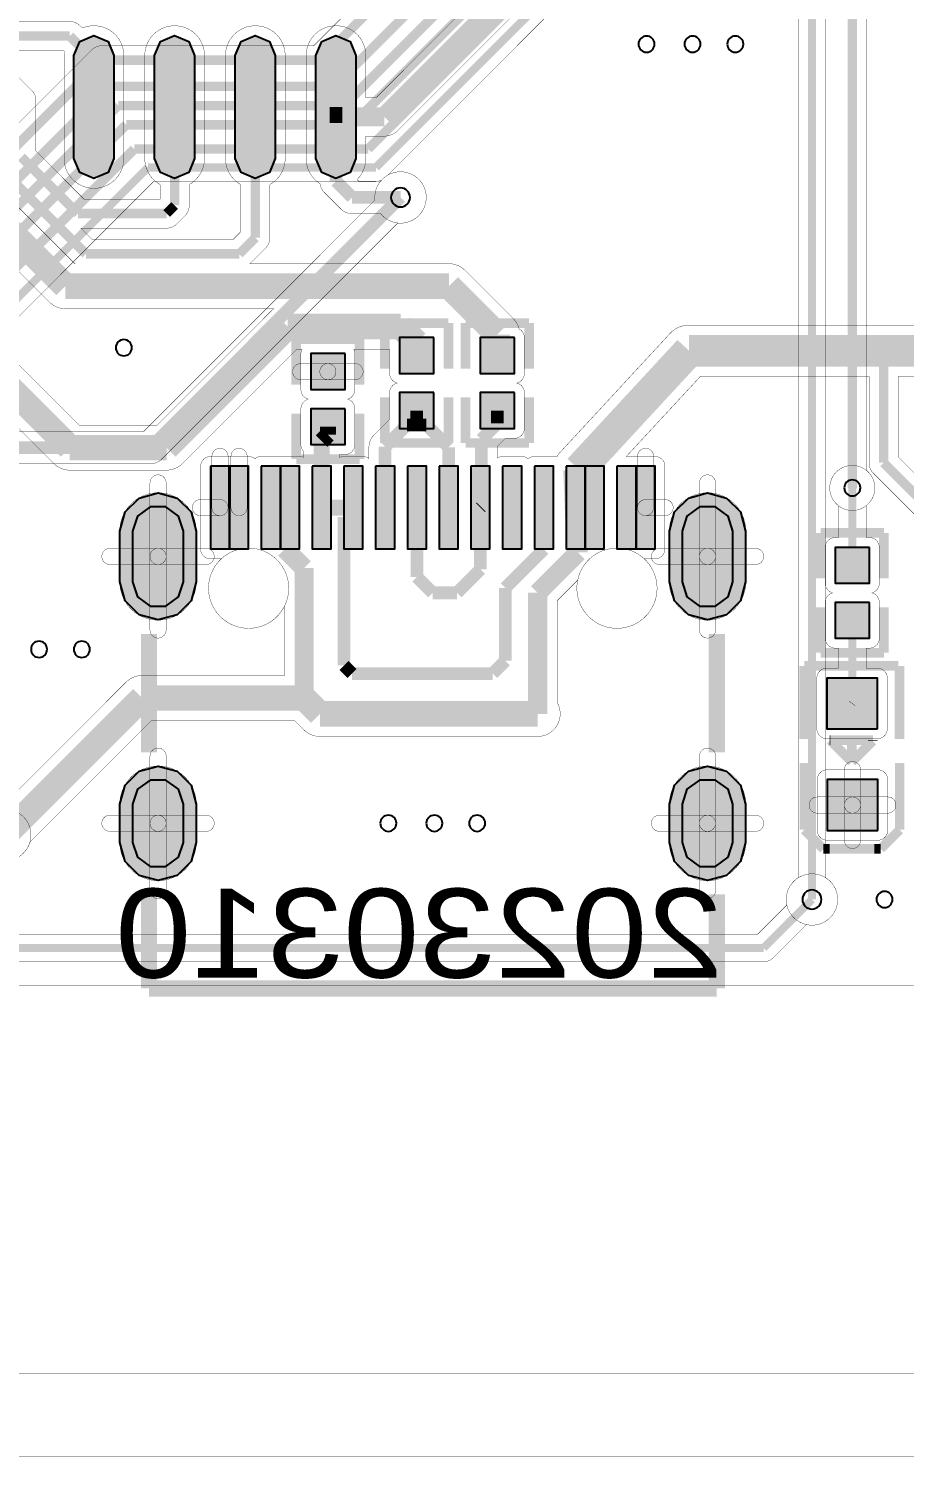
# Model space of a CAD drawing. Header units: millimetres. Extents: x -68.4 to 9.5, y -76.5 to -35.8.
# Drawn here: x -20.33 to -6.54, y -76.46 to -53.98 of the extents above; entities that cross this region are included whole.
import ezdxf
from ezdxf.enums import TextEntityAlignment as Align

# ---------------------------------------------------------------- set-up
doc = ezdxf.new("R2010")
doc.units = ezdxf.units.MM
for name, color, linetype, true_color in [('Bottom Layer', 7, 'Continuous', 0x0000ff), ('Bottom Silkscreen Layer', 7, 'Continuous', 0x66cc33), ('Hole Layer', 7, 'Continuous', 0x222222), ('Top Layer', 7, 'Continuous', 0xff0000), ('Top Silkscreen Layer', 7, 'Continuous', 0xffcc00)]:
    doc.layers.add(name, color=color, linetype=linetype, true_color=true_color)
doc.styles.get("Standard").update_dxf_attribs({"font": 'arial.ttf'})

msp = doc.modelspace()

# ---------------------------------------------------------------- hatches: boundary and pattern name
at = {"layer": 'Bottom Layer'}
for points in [[(-17.695, -62.692), (-17.776, -62.992), (-17.995, -63.212), (-18.295, -63.292), (-18.595, -63.212), (-18.815, -62.992), (-18.895, -62.692), (-18.895, -61.892), (-18.815, -61.592), (-18.595, -61.373), (-18.295, -61.292), (-17.995, -61.373), (-17.776, -61.592), (-17.695, -61.892)], [(-9.045, -62.692), (-9.125, -62.992), (-9.345, -63.212), (-9.645, -63.292), (-9.945, -63.212), (-10.165, -62.992), (-10.245, -62.692), (-10.245, -61.892), (-10.165, -61.592), (-9.945, -61.373), (-9.645, -61.292), (-9.345, -61.373), (-9.125, -61.592), (-9.045, -61.892)], [(-17.695, -66.792), (-17.776, -67.092), (-17.995, -67.312), (-18.295, -67.392), (-18.595, -67.312), (-18.815, -67.092), (-18.895, -66.792), (-18.895, -66.192), (-18.815, -65.892), (-18.595, -65.673), (-18.295, -65.592), (-17.995, -65.673), (-17.776, -65.892), (-17.695, -66.192)], [(-9.045, -66.792), (-9.125, -67.092), (-9.345, -67.312), (-9.645, -67.392), (-9.945, -67.312), (-10.165, -67.092), (-10.245, -66.792), (-10.245, -66.192), (-10.165, -65.892), (-9.945, -65.673), (-9.645, -65.592), (-9.345, -65.673), (-9.125, -65.892), (-9.045, -66.192)]]:
    msp.add_hatch(color=256, dxfattribs=at).paths.add_polyline_path(points)
at = {"layer": 'Hole Layer'}
for points in [[(-18.695, -62.692), (-18.619, -62.927), (-18.419, -63.073), (-18.172, -63.073), (-17.972, -62.927), (-17.895, -62.692), (-17.895, -61.892), (-17.972, -61.657), (-18.172, -61.512), (-18.419, -61.512), (-18.619, -61.657), (-18.695, -61.892)], [(-10.045, -62.692), (-9.969, -62.927), (-9.769, -63.073), (-9.521, -63.073), (-9.321, -62.927), (-9.245, -62.692), (-9.245, -61.892), (-9.321, -61.657), (-9.521, -61.512), (-9.769, -61.512), (-9.969, -61.657), (-10.045, -61.892)], [(-18.695, -66.792), (-18.619, -67.027), (-18.419, -67.173), (-18.172, -67.173), (-17.972, -67.027), (-17.895, -66.792), (-17.895, -66.192), (-17.972, -65.957), (-18.172, -65.812), (-18.419, -65.812), (-18.619, -65.957), (-18.695, -66.192)], [(-10.045, -66.792), (-9.969, -67.027), (-9.769, -67.173), (-9.521, -67.173), (-9.321, -67.027), (-9.245, -66.792), (-9.245, -66.192), (-9.321, -65.957), (-9.521, -65.812), (-9.769, -65.812), (-9.969, -65.957), (-10.045, -66.192)]]:
    msp.add_hatch(color=256, dxfattribs=at).paths.add_polyline_path(points)
at = {"layer": 'Top Layer'}
for points in [[(-19.619, -54.409), (-19.527, -54.186), (-19.304, -54.094), (-19.081, -54.186), (-18.989, -54.409), (-18.989, -56.029), (-19.081, -56.252), (-19.304, -56.344), (-19.527, -56.252), (-19.619, -56.029)], [(-18.349, -54.409), (-18.257, -54.186), (-18.034, -54.094), (-17.811, -54.186), (-17.719, -54.409), (-17.719, -56.029), (-17.811, -56.252), (-18.034, -56.344), (-18.257, -56.252), (-18.349, -56.029)], [(-17.079, -54.409), (-16.987, -54.186), (-16.764, -54.094), (-16.541, -54.186), (-16.449, -54.409), (-16.449, -56.029), (-16.541, -56.252), (-16.764, -56.344), (-16.987, -56.252), (-17.079, -56.029)], [(-15.809, -54.409), (-15.717, -54.186), (-15.494, -54.094), (-15.271, -54.186), (-15.179, -54.409), (-15.179, -56.029), (-15.271, -56.252), (-15.494, -56.344), (-15.717, -56.252), (-15.809, -56.029)], [(-13.954, -58.847), (-14.494, -58.847), (-14.494, -59.413), (-13.954, -59.413)], [(-12.684, -58.847), (-13.224, -58.847), (-13.224, -59.413), (-12.684, -59.413)], [(-15.351, -59.101), (-15.891, -59.101), (-15.891, -59.667), (-15.351, -59.667)], [(-13.954, -59.713), (-14.494, -59.713), (-14.494, -60.279), (-13.954, -60.279)], [(-12.684, -59.713), (-13.224, -59.713), (-13.224, -60.279), (-12.684, -60.279)], [(-15.351, -59.967), (-15.891, -59.967), (-15.891, -60.533), (-15.351, -60.533)], [(-17.47, -60.874), (-17.47, -62.174), (-17.17, -62.174), (-17.17, -60.874)], [(-17.17, -60.874), (-17.17, -62.174), (-16.87, -62.174), (-16.87, -60.874)], [(-16.67, -60.874), (-16.67, -62.174), (-16.37, -62.174), (-16.37, -60.874)], [(-16.37, -60.874), (-16.37, -62.174), (-16.07, -62.174), (-16.07, -60.874)], [(-15.87, -60.874), (-15.87, -62.174), (-15.57, -62.174), (-15.57, -60.874)], [(-15.37, -60.874), (-15.37, -62.174), (-15.07, -62.174), (-15.07, -60.874)], [(-14.87, -60.874), (-14.87, -62.174), (-14.57, -62.174), (-14.57, -60.874)], [(-14.37, -60.874), (-14.37, -62.174), (-14.07, -62.174), (-14.07, -60.874)], [(-13.87, -60.874), (-13.87, -62.174), (-13.57, -62.174), (-13.57, -60.874)], [(-13.37, -60.874), (-13.37, -62.174), (-13.07, -62.174), (-13.07, -60.874)], [(-12.87, -60.874), (-12.87, -62.174), (-12.57, -62.174), (-12.57, -60.874)], [(-12.37, -60.874), (-12.37, -62.174), (-12.07, -62.174), (-12.07, -60.874)], [(-11.87, -60.874), (-11.87, -62.174), (-11.57, -62.174), (-11.57, -60.874)], [(-11.57, -60.874), (-11.57, -62.174), (-11.27, -62.174), (-11.27, -60.874)], [(-11.07, -60.874), (-11.07, -62.174), (-10.77, -62.174), (-10.77, -60.874)], [(-10.77, -60.874), (-10.77, -62.174), (-10.47, -62.174), (-10.47, -60.874)], [(-17.695, -62.692), (-17.776, -62.992), (-17.995, -63.212), (-18.295, -63.292), (-18.595, -63.212), (-18.815, -62.992), (-18.895, -62.692), (-18.895, -61.892), (-18.815, -61.592), (-18.595, -61.373), (-18.295, -61.292), (-17.995, -61.373), (-17.776, -61.592), (-17.695, -61.892)], [(-9.045, -62.692), (-9.125, -62.992), (-9.345, -63.212), (-9.645, -63.292), (-9.945, -63.212), (-10.165, -62.992), (-10.245, -62.692), (-10.245, -61.892), (-10.165, -61.592), (-9.945, -61.373), (-9.645, -61.292), (-9.345, -61.373), (-9.125, -61.592), (-9.045, -61.892)], [(-7.096, -62.149), (-7.636, -62.149), (-7.636, -62.715), (-7.096, -62.715)], [(-7.096, -63.015), (-7.636, -63.015), (-7.636, -63.581), (-7.096, -63.581)], [(-6.969, -65.006), (-6.969, -64.206), (-7.769, -64.206), (-7.769, -65.006)], [(-17.695, -66.792), (-17.776, -67.092), (-17.995, -67.312), (-18.295, -67.392), (-18.595, -67.312), (-18.815, -67.092), (-18.895, -66.792), (-18.895, -66.192), (-18.815, -65.892), (-18.595, -65.673), (-18.295, -65.592), (-17.995, -65.673), (-17.776, -65.892), (-17.695, -66.192)], [(-9.045, -66.792), (-9.125, -67.092), (-9.345, -67.312), (-9.645, -67.392), (-9.945, -67.312), (-10.165, -67.092), (-10.245, -66.792), (-10.245, -66.192), (-10.165, -65.892), (-9.945, -65.673), (-9.645, -65.592), (-9.345, -65.673), (-9.125, -65.892), (-9.045, -66.192)], [(-6.963, -66.605), (-6.963, -65.805), (-7.763, -65.805), (-7.763, -66.605)]]:
    msp.add_hatch(color=256, dxfattribs=at).paths.add_polyline_path(points)

# ---------------------------------------------------------------- linework, layer by layer
at = {"layer": 'Bottom Layer', "const_width": 0.00508}
msp.add_lwpolyline([(-68.388, -35.851), (-68.388, -76.454), (7.62, -76.454), (7.62, -35.851)], close=True, dxfattribs=at)
for points in [[(1.509, -42.799), (1.509, -65.799), (1.509, -65.799, -0.414214), (-1.734, -69.042), (-1.734, -69.042), (-59.734, -69.042)], [(-21.149, -60.834), (-18.415, -60.834), (-18.415, -60.834, 0.198912), (-18.235, -60.759), (-18.235, -60.759), (-14.52, -57.044, 0.026221), (-14.478, -57.047, 0.414214), (-14.073, -56.642, 0.414214), (-14.478, -56.238, 0.128626), (-14.676, -56.289), (-5.18, -46.793)], [(-12.295, -50.705), (-15.843, -54.254), (-19.177, -54.254), (-19.177, -54.254, 0.198912), (-19.339, -54.321), (-19.339, -54.321), (-25.749, -60.731)], [(-25.246, -63.273), (-18.361, -56.389), (-14.866, -56.389), (-14.866, -56.389, 0.104712), (-14.777, -56.37, 0.186617), (-14.883, -56.642, 0.026221), (-14.88, -56.684), (-18.52, -60.325), (-21.149, -60.325, 0.226314)], [(-20.346, -66.87, 0.126281), (-20.296, -66.675, 0.414214), (-20.701, -66.271, 0.414214)]]:
    msp.add_lwpolyline(points, format="xyb", dxfattribs=at)
for points in [[(-7.366, -61.569, 0.414214), (-7.011, -61.214, 0.220102), (-7.136, -60.944), (-7.136, -51.53), (-3.013, -47.406), (-3.013, -47.406, 0.198912), (-2.945, -47.244), (-2.945, -47.006, 0.220102), (-2.82, -46.736, 0.414214), (-3.175, -46.382, 0.414214), (-3.53, -46.736, 0.220102), (-3.405, -47.006), (-3.405, -47.149), (-7.528, -51.273), (-7.528, -51.273, 0.198912), (-7.596, -51.435), (-7.596, -51.435), (-7.596, -60.944, 0.220102), (-7.721, -61.214, 0.414214)], [(-8.001, -68.096, 0.414214), (-7.596, -67.691, 0.255757), (-7.783, -67.35), (-7.783, -50.89), (-4.235, -47.342, 0.030762), (-4.191, -47.345, 0.414214), (-3.836, -46.99, 0.414214), (-4.191, -46.636, 0.414214), (-4.546, -46.99, 0.030762), (-4.543, -47.034), (-8.155, -50.646), (-8.155, -50.646, 0.198912), (-8.219, -50.8), (-8.219, -50.8), (-8.219, -67.35, 0.255757), (-8.406, -67.691, 0.414214)], [(-18.168, -62.292, -1), (-18.422, -62.292), (-18.422, -61.135, -1), (-18.168, -61.135)], [(-9.518, -62.292, -1), (-9.772, -62.292), (-9.772, -61.135, -1), (-9.518, -61.135)], [(-18.898, -62.692, 0.414214), (-18.295, -63.295, 0.414214), (-17.693, -62.692), (-17.693, -61.892, 0.414214), (-18.295, -61.29, 0.414214), (-18.898, -61.892)], [(-10.247, -62.692, 0.414214), (-9.645, -63.295, 0.414214), (-9.042, -62.692), (-9.042, -61.892, 0.414214), (-9.645, -61.29, 0.414214), (-10.247, -61.892)], [(-19.053, -62.419, -1), (-19.053, -62.165), (-18.295, -62.165, -1), (-18.295, -62.419)], [(-18.295, -62.419, -1), (-18.295, -62.165), (-17.538, -62.165, -1), (-17.538, -62.419)], [(-18.422, -62.292, -1), (-18.168, -62.292), (-18.168, -63.45, -1), (-18.422, -63.45)], [(-16.87, -63.424, 0.414214), (-16.238, -62.792, 0.414214), (-16.87, -62.161, 0.414214), (-17.501, -62.792, 0.414214)], [(-11.07, -63.424, 0.414214), (-10.439, -62.792, 0.414214), (-11.07, -62.161, 0.414214), (-11.702, -62.792, 0.414214)], [(-10.402, -62.419, -1), (-10.402, -62.165), (-9.645, -62.165, -1), (-9.645, -62.419)], [(-9.645, -62.419, -1), (-9.645, -62.165), (-8.887, -62.165, -1), (-8.887, -62.419)], [(-9.772, -62.292, -1), (-9.518, -62.292), (-9.518, -63.45, -1), (-9.772, -63.45)], [(-18.168, -66.492, -1), (-18.422, -66.492), (-18.422, -65.435, -1), (-18.168, -65.435)], [(-9.518, -66.492, -1), (-9.772, -66.492), (-9.772, -65.435, -1), (-9.518, -65.435)], [(-18.295, -67.395, 0.414214), (-17.693, -66.792), (-17.693, -66.792), (-17.693, -66.192, 0.414214), (-18.295, -65.59, 0.414214), (-18.898, -66.192), (-18.898, -66.192), (-18.898, -66.792, 0.414214)], [(-10.247, -66.792, 0.414214), (-9.645, -67.395, 0.414214), (-9.042, -66.792), (-9.042, -66.192, 0.414214), (-9.645, -65.59, 0.414214), (-10.247, -66.192)], [(-19.053, -66.619, -1), (-19.053, -66.365), (-18.295, -66.365, -1), (-18.295, -66.619)], [(-18.295, -66.619, -1), (-18.295, -66.365), (-17.538, -66.365, -1), (-17.538, -66.619)], [(-18.422, -66.492, -1), (-18.168, -66.492), (-18.168, -67.55, -1), (-18.422, -67.55)], [(-10.402, -66.619, -1), (-10.402, -66.365), (-9.645, -66.365, -1), (-9.645, -66.619)], [(-9.645, -66.619, -1), (-9.645, -66.365), (-8.887, -66.365, -1), (-8.887, -66.619)], [(-9.772, -66.492, -1), (-9.518, -66.492), (-9.518, -67.55, -1), (-9.772, -67.55)]]:
    msp.add_lwpolyline(points, format="xyb", close=True, dxfattribs=at)
at = {"layer": 'Bottom Layer'}
for points, const_width in [([(-14.866, -56.171), (-5.334, -46.639)], 0.127), ([(-15.24, -55.499), (-8.128, -48.387)], 0.15), ([(-14.986, -55.88), (-7.747, -48.641)], 0.15), ([(-15.367, -55.197), (-9.271, -49.101)], 0.15), ([(-12.065, -50.8), (-15.748, -54.483)], 0.15), ([(-15.524, -54.894), (-11.303, -50.673)], 0.15), ([(-8.001, -67.691), (-8.001, -50.8)], 0.127), ([(-7.366, -51.435), (-7.366, -61.214)], 0.15), ([(-25.654, -60.96), (-19.177, -54.483)], 0.15), ([(-19.177, -54.483), (-15.748, -54.483)], 0.15), ([(-25.62, -61.468), (-19.047, -54.894)], 0.15), ([(-19.047, -54.894), (-15.524, -54.894)], 0.15), ([(-25.574, -61.849), (-18.921, -55.197)], 0.15), ([(-18.921, -55.197), (-15.367, -55.197)], 0.15), ([(-25.654, -62.357), (-18.796, -55.499)], 0.15), ([(-18.796, -55.499), (-15.24, -55.499)], 0.15), ([(-25.527, -62.738), (-18.669, -55.88)], 0.15), ([(-18.669, -55.88), (-14.986, -55.88)], 0.15), ([(-25.4, -63.119), (-18.452, -56.171)], 0.127), ([(-18.452, -56.171), (-14.866, -56.171)], 0.127), ([(-14.478, -56.642), (-18.415, -60.579)], 0.2), ([(-18.415, -60.579), (-21.463, -60.579)], 0.2)]:
    msp.add_lwpolyline(points, dxfattribs=dict(at, const_width=const_width))
for points in [[(-17.695, -62.692), (-17.776, -62.992), (-17.995, -63.212), (-18.295, -63.292), (-18.595, -63.212), (-18.815, -62.992), (-18.895, -62.692), (-18.895, -61.892), (-18.815, -61.592), (-18.595, -61.373), (-18.295, -61.292), (-17.995, -61.373), (-17.776, -61.592), (-17.695, -61.892)], [(-9.045, -62.692), (-9.125, -62.992), (-9.345, -63.212), (-9.645, -63.292), (-9.945, -63.212), (-10.165, -62.992), (-10.245, -62.692), (-10.245, -61.892), (-10.165, -61.592), (-9.945, -61.373), (-9.645, -61.292), (-9.345, -61.373), (-9.125, -61.592), (-9.045, -61.892)], [(-17.695, -66.792), (-17.776, -67.092), (-17.995, -67.312), (-18.295, -67.392), (-18.595, -67.312), (-18.815, -67.092), (-18.895, -66.792), (-18.895, -66.192), (-18.815, -65.892), (-18.595, -65.673), (-18.295, -65.592), (-17.995, -65.673), (-17.776, -65.892), (-17.695, -66.192)], [(-9.045, -66.792), (-9.125, -67.092), (-9.345, -67.312), (-9.645, -67.392), (-9.945, -67.312), (-10.165, -67.092), (-10.245, -66.792), (-10.245, -66.192), (-10.165, -65.892), (-9.945, -65.673), (-9.645, -65.592), (-9.345, -65.673), (-9.125, -65.892), (-9.045, -66.192)]]:
    msp.add_lwpolyline(points, close=True, dxfattribs=at)
at = {"layer": 'Hole Layer'}
for points in [[(-10.732, -54.229, 1), (-10.478, -54.229, 1)], [(-10.008, -54.229, 1), (-9.754, -54.229, 1)], [(-9.335, -54.229, 1), (-9.081, -54.229, 1)], [(-14.628, -56.642, 1), (-14.328, -56.642, 1)], [(-18.961, -59.007, 1), (-18.707, -59.007, 1)], [(-7.493, -61.214, 1), (-7.239, -61.214, 1)], [(-20.295, -63.754, 1), (-20.041, -63.754, 1)], [(-19.622, -63.754, 1), (-19.368, -63.754, 1)], [(-14.796, -66.492, 1), (-14.542, -66.492, 1)], [(-14.072, -66.492, 1), (-13.818, -66.492, 1)], [(-13.399, -66.492, 1), (-13.145, -66.492, 1)], [(-8.151, -67.691, 1), (-7.851, -67.691, 1)], [(-6.985, -67.691, 1), (-6.731, -67.691, 1)]]:
    msp.add_lwpolyline(points, format="xyb", close=True, dxfattribs=at)
for points in [[(-18.695, -62.692), (-18.619, -62.927), (-18.419, -63.073), (-18.172, -63.073), (-17.972, -62.927), (-17.895, -62.692), (-17.895, -61.892), (-17.972, -61.657), (-18.172, -61.512), (-18.419, -61.512), (-18.619, -61.657), (-18.695, -61.892)], [(-10.045, -62.692), (-9.969, -62.927), (-9.769, -63.073), (-9.521, -63.073), (-9.321, -62.927), (-9.245, -62.692), (-9.245, -61.892), (-9.321, -61.657), (-9.521, -61.512), (-9.769, -61.512), (-9.969, -61.657), (-10.045, -61.892)], [(-18.695, -66.792), (-18.619, -67.027), (-18.419, -67.173), (-18.172, -67.173), (-17.972, -67.027), (-17.895, -66.792), (-17.895, -66.192), (-17.972, -65.957), (-18.172, -65.812), (-18.419, -65.812), (-18.619, -65.957), (-18.695, -66.192)], [(-10.045, -66.792), (-9.969, -67.027), (-9.769, -67.173), (-9.521, -67.173), (-9.321, -67.027), (-9.245, -66.792), (-9.245, -66.192), (-9.321, -65.957), (-9.521, -65.812), (-9.769, -65.812), (-9.969, -65.957), (-10.045, -66.192)]]:
    msp.add_lwpolyline(points, close=True, dxfattribs=at)
at = {"layer": 'Top Layer', "const_width": 0.00508}
msp.add_lwpolyline([(-67.691, -36.449), (-67.691, -75.156), (9.479, -75.156), (9.479, -36.449)], close=True, dxfattribs=at)
for points in [[(1.509, -42.799), (1.509, -65.799), (1.509, -65.799, -0.414214), (-1.734, -69.042), (-1.734, -69.042), (-59.734, -69.042)], [(-12.318, -52.527), (-14.858, -55.068), (-15.024, -55.068), (-15.024, -54.409, 0.414214), (-15.494, -53.94, 0.414214), (-15.964, -54.409), (-15.964, -56.029, 0.256635), (-15.746, -56.426, 0.160823), (-15.674, -56.568), (-15.674, -56.568), (-15.42, -56.822, 0.198912), (-15.24, -56.897), (-15.24, -56.897), (-14.792, -56.897, 0.226314), (-14.478, -57.047, 0.414214), (-14.073, -56.642, 0.414214), (-14.478, -56.238, 0.226314), (-14.792, -56.388), (-15.135, -56.388), (-15.161, -56.361, 0.198491), (-15.024, -56.029), (-15.024, -55.677), (-14.732, -55.677), (-14.732, -55.677, 0.198912), (-14.517, -55.587), (-14.517, -55.587), (-11.798, -52.869)], [(-20.678, -54.332), (-19.78, -54.332), (-19.769, -54.343, 0.035436), (-19.774, -54.409), (-19.774, -56.029, 0.414214), (-19.304, -56.499, 0.414214), (-18.834, -56.029), (-18.834, -54.409, 0.414214), (-19.304, -53.94, 0.099893), (-19.486, -53.976), (-19.523, -53.94), (-19.523, -53.94, 0.198912), (-19.685, -53.873), (-20.773, -53.873)], [(-5.543, -58.651), (-6.872, -58.651), (-6.872, -58.651), (-9.935, -58.651), (-9.935, -58.651, 0.209061), (-10.232, -58.78), (-10.232, -58.78), (-11.963, -60.651), (-11.963, -60.651, 0.059026), (-12.019, -60.728, 0.084948), (-12.07, -60.719), (-12.37, -60.719, 0.17819), (-12.47, -60.756, 0.17819), (-12.57, -60.719), (-12.87, -60.719, 0.142971), (-12.953, -60.744), (-12.953, -60.558), (-12.829, -60.433), (-12.684, -60.433, 0.414214), (-12.529, -60.279), (-12.529, -59.713, 0.344601), (-12.647, -59.563, 0.344601), (-12.529, -59.413), (-12.529, -58.847, 0.276526), (-12.611, -58.711, 0.133047), (-12.703, -58.55), (-12.703, -58.55), (-13.465, -57.788), (-13.465, -57.788, 0.198912), (-13.716, -57.685), (-13.716, -57.685), (-16.847, -57.685), (-16.602, -57.439), (-16.602, -57.439, 0.198912), (-16.534, -57.277), (-16.534, -56.439, 0.271385), (-16.294, -56.029), (-16.294, -54.409, 0.414214), (-16.764, -53.94, 0.414214), (-17.234, -54.409), (-17.234, -56.029, 0.271385), (-16.994, -56.439), (-16.994, -57.182), (-17.113, -57.302), (-19.336, -57.302), (-19.512, -57.126), (-18.161, -57.126), (-18.161, -57.126, 0.198912), (-17.999, -57.058), (-17.999, -57.058), (-17.872, -56.931), (-17.872, -56.931, 0.198912), (-17.804, -56.769), (-17.804, -56.439, 0.271385), (-17.564, -56.029), (-17.564, -54.409, 0.414214), (-18.034, -53.94, 0.414214), (-18.504, -54.409), (-18.504, -56.029, 0.271385), (-18.264, -56.439), (-18.264, -56.667), (-19.463, -56.667), (-20.217, -55.912), (-20.217, -55.118), (-20.217, -55.118, 0.198912), (-20.285, -54.956), (-20.285, -54.956), (-20.562, -54.678)], [(-23.106, -57.66), (-19.936, -60.83), (-19.936, -60.83, 0.198912), (-19.685, -60.934), (-19.685, -60.934), (-18.161, -60.934), (-18.161, -60.934, 0.198912), (-17.91, -60.83), (-17.91, -60.83), (-16.109, -59.029), (-16.027, -59.029, 0.123272), (-16.046, -59.101), (-16.046, -59.667, 0.344601), (-15.928, -59.817, 0.344601), (-16.046, -59.967), (-16.046, -60.533, 0.195753), (-16.002, -60.641), (-16.002, -60.735, 0.115001), (-16.07, -60.719), (-16.37, -60.719), (-16.37, -60.719), (-16.67, -60.719, 0.177911), (-16.77, -60.756, 0.177911), (-16.87, -60.719), (-17.17, -60.719), (-17.17, -60.719), (-17.47, -60.719, 0.414214), (-17.625, -60.874), (-17.625, -62.174), (-17.625, -62.174, 0.414214), (-17.47, -62.329), (-17.298, -62.329, 0.209248), (-17.501, -62.792, 0.414214), (-16.87, -63.424, 0.287364), (-16.302, -63.068), (-16.302, -64.166), (-18.547, -64.166), (-18.547, -64.166, 0.198912), (-18.798, -64.27), (-18.798, -64.27), (-20.814, -66.287, 0.333572)], [(-20.701, -67.08, 0.333572), (-20.313, -66.788), (-18.4, -64.876), (-16.144, -64.876), (-15.999, -65.021), (-15.999, -65.021, 0.198912), (-15.748, -65.125), (-15.748, -65.125), (-12.319, -65.125, 0.414214), (-11.964, -64.77, 0.135201), (-12.014, -64.589), (-12.014, -62.991), (-11.689, -62.666, 0.050632), (-11.702, -62.792, 0.414214), (-11.07, -63.424, 0.414214), (-10.439, -62.792, 0.209248), (-10.642, -62.329), (-10.47, -62.329, 0.414214), (-10.315, -62.174), (-10.315, -60.874, 0.414214), (-10.47, -60.719), (-10.77, -60.719), (-10.77, -60.719), (-10.924, -60.719), (-9.758, -59.46), (-7.102, -59.46), (-7.102, -60.819), (-7.102, -60.819, 0.198912), (-7.035, -60.981), (-7.035, -60.981), (-5.75, -62.265)], [(-39.878, -68.671), (-8.763, -68.671), (-8.763, -68.671, 0.198912), (-8.609, -68.607), (-8.609, -68.607), (-8.088, -68.086, 0.054092), (-8.001, -68.096, 0.414214), (-7.596, -67.691, 0.414214), (-8.001, -67.287, 0.414214), (-8.406, -67.691, 0.054092), (-8.396, -67.778), (-8.853, -68.235), (-39.788, -68.235)]]:
    msp.add_lwpolyline(points, format="xyb", dxfattribs=at)
at = {"layer": 'Top Layer'}
for points, const_width in [([(-12.013, -52.653), (-14.732, -55.372)], 0.3), ([(-20.773, -54.102), (-19.685, -54.102)], 0.15), ([(-19.685, -54.102), (-19.304, -54.483)], 0.15), ([(-19.304, -54.483), (-19.304, -55.473)], 0.15), ([(-21.717, -55.245), (-19.431, -57.531)], 0.15), ([(-15.393, -55.372), (-15.494, -55.473)], 0.3), ([(-15.494, -55.219), (-15.494, -55.473)], 0.2), ([(-14.732, -55.372), (-15.393, -55.372)], 0.3), ([(-21.812, -55.475), (-19.602, -57.685), (-19.608, -57.685), (-20.79, -56.502)], 0.00508), ([(-18.034, -56.769), (-18.034, -55.473)], 0.15), ([(-16.764, -57.277), (-16.764, -55.473)], 0.15), ([(-15.494, -55.473), (-15.494, -56.388)], 0.2), ([(-20.447, -56.007), (-19.558, -56.896)], 0.15), ([(-15.494, -56.388), (-15.24, -56.642)], 0.2), ([(-21.041, -56.753), (-19.755, -58.039)], 0.4), ([(-15.24, -56.642), (-14.478, -56.642)], 0.2), ([(-19.558, -56.896), (-18.161, -56.896)], 0.15), ([(-18.161, -56.896), (-18.034, -56.769)], 0.15), ([(-22.959, -57.306), (-19.685, -60.579)], 0.4), ([(-17.018, -57.531), (-16.764, -57.277)], 0.15), ([(-19.431, -57.531), (-17.018, -57.531)], 0.15), ([(-19.755, -58.039), (-13.716, -58.039)], 0.4), ([(-13.716, -58.039), (-12.954, -58.801)], 0.4), ([(-18.161, -60.579), (-16.256, -58.674)], 0.4), ([(-16.256, -58.674), (-14.478, -58.674)], 0.4), ([(-14.478, -58.674), (-14.224, -58.928)], 0.4), ([(-12.954, -58.801), (-12.954, -59.13)], 0.4), ([(-14.224, -58.928), (-14.224, -59.13)], 0.4), ([(-11.666, -60.926), (-9.935, -59.055)], 0.5), ([(-9.935, -59.055), (-6.872, -59.055)], 0.5), ([(-6.872, -59.055), (-4.898, -59.055)], 0.5), ([(-6.872, -60.819), (-6.872, -59.055)], 0.15), ([(-5.493, -61.874), (-6.643, -60.724), (-6.643, -59.46), (-4.898, -59.46)], 0.00508), ([(-14.224, -60.222), (-14.224, -59.996)], 0.2), ([(-12.954, -60.198), (-12.954, -59.996)], 0.2), ([(-15.621, -60.377), (-15.621, -60.25)], 0.254), ([(-14.72, -60.567), (-14.375, -60.222)], 0.2), ([(-14.375, -60.222), (-14.224, -60.222)], 0.2), ([(-14.224, -60.222), (-14.073, -60.222)], 0.2), ([(-14.073, -60.222), (-13.72, -60.575)], 0.2), ([(-13.208, -60.452), (-12.954, -60.198)], 0.2), ([(-19.685, -60.579), (-18.161, -60.579)], 0.4), ([(-15.72, -60.476), (-15.621, -60.377)], 0.254), ([(-15.72, -61.524), (-15.72, -60.476)], 0.254), ([(-13.208, -61.512), (-13.208, -60.452)], 0.2), ([(-14.72, -61.524), (-14.72, -60.567)], 0.2), ([(-13.72, -60.575), (-13.72, -61.524)], 0.2), ([(-11.636, -61.685), (-11.666, -60.926)], 0.5), ([(-5.588, -62.103), (-6.872, -60.819)], 0.15), ([(-7.366, -62.432), (-7.366, -61.214)], 0.127), ([(-16.22, -61.524), (-16.297, -61.601)], 0.3), ([(-16.297, -62.174), (-16.297, -61.601)], 0.3), ([(-15.72, -61.524), (-15.22, -61.524)], 0.254), ([(-15.22, -61.524), (-15.367, -61.671)], 0.2), ([(-15.367, -61.671), (-15.367, -64.008)], 0.2), ([(-14.22, -61.524), (-14.22, -62.615)], 0.2), ([(-13.22, -61.524), (-13.208, -61.512)], 0.2), ([(-13.22, -62.496), (-13.22, -61.524)], 0.2), ([(-12.22, -62.18), (-12.22, -61.524)], 0.2), ([(-11.684, -62.23), (-11.684, -61.788)], 0.3), ([(-15.997, -62.474), (-16.297, -62.174)], 0.3), ([(-12.827, -62.787), (-12.22, -62.18)], 0.2), ([(-12.319, -62.865), (-11.684, -62.23)], 0.3), ([(-15.997, -64.521), (-15.997, -62.474)], 0.3), ([(-13.589, -62.865), (-13.22, -62.496)], 0.2), ([(-14.22, -62.615), (-13.97, -62.865)], 0.2), ([(-12.827, -63.935), (-12.827, -62.787)], 0.2), ([(-13.97, -62.865), (-13.589, -62.865)], 0.2), ([(-12.319, -64.77), (-12.319, -62.865)], 0.3), ([(-7.366, -63.298), (-7.366, -64.602)], 0.127), ([(-15.367, -64.008), (-15.24, -64.135)], 0.2), ([(-15.24, -64.135), (-13.027, -64.135)], 0.2), ([(-13.027, -64.135), (-12.827, -63.935)], 0.2), ([(-18.547, -64.521), (-20.701, -66.675)], 0.4), ([(-15.997, -64.521), (-18.547, -64.521)], 0.4), ([(-15.748, -64.77), (-15.997, -64.521)], 0.4), ([(-12.319, -64.77), (-15.748, -64.77)], 0.4), ([(-7.366, -64.602), (-7.369, -64.606)], 0.127), ([(-8.001, -67.691), (-8.763, -68.453)], 0.127), ([(-8.763, -68.453), (-39.878, -68.453)], 0.127)]:
    msp.add_lwpolyline(points, dxfattribs=dict(at, const_width=const_width))
for points in [[(-19.619, -54.409), (-19.527, -54.186), (-19.304, -54.094), (-19.081, -54.186), (-18.989, -54.409), (-18.989, -56.029), (-19.081, -56.252), (-19.304, -56.344), (-19.527, -56.252), (-19.619, -56.029)], [(-18.349, -54.409), (-18.257, -54.186), (-18.034, -54.094), (-17.811, -54.186), (-17.719, -54.409), (-17.719, -56.029), (-17.811, -56.252), (-18.034, -56.344), (-18.257, -56.252), (-18.349, -56.029)], [(-17.079, -54.409), (-16.987, -54.186), (-16.764, -54.094), (-16.541, -54.186), (-16.449, -54.409), (-16.449, -56.029), (-16.541, -56.252), (-16.764, -56.344), (-16.987, -56.252), (-17.079, -56.029)], [(-15.809, -54.409), (-15.717, -54.186), (-15.494, -54.094), (-15.271, -54.186), (-15.179, -54.409), (-15.179, -56.029), (-15.271, -56.252), (-15.494, -56.344), (-15.717, -56.252), (-15.809, -56.029)], [(-13.954, -58.847), (-14.494, -58.847), (-14.494, -59.413), (-13.954, -59.413)], [(-12.684, -58.847), (-13.224, -58.847), (-13.224, -59.413), (-12.684, -59.413)], [(-15.351, -59.101), (-15.891, -59.101), (-15.891, -59.667), (-15.351, -59.667)], [(-13.954, -59.713), (-14.494, -59.713), (-14.494, -60.279), (-13.954, -60.279)], [(-12.684, -59.713), (-13.224, -59.713), (-13.224, -60.279), (-12.684, -60.279)], [(-15.351, -59.967), (-15.891, -59.967), (-15.891, -60.533), (-15.351, -60.533)], [(-17.47, -60.874), (-17.47, -62.174), (-17.17, -62.174), (-17.17, -60.874)], [(-17.17, -60.874), (-17.17, -62.174), (-16.87, -62.174), (-16.87, -60.874)], [(-16.67, -60.874), (-16.67, -62.174), (-16.37, -62.174), (-16.37, -60.874)], [(-16.37, -60.874), (-16.37, -62.174), (-16.07, -62.174), (-16.07, -60.874)], [(-15.87, -60.874), (-15.87, -62.174), (-15.57, -62.174), (-15.57, -60.874)], [(-15.37, -60.874), (-15.37, -62.174), (-15.07, -62.174), (-15.07, -60.874)], [(-14.87, -60.874), (-14.87, -62.174), (-14.57, -62.174), (-14.57, -60.874)], [(-14.37, -60.874), (-14.37, -62.174), (-14.07, -62.174), (-14.07, -60.874)], [(-13.87, -60.874), (-13.87, -62.174), (-13.57, -62.174), (-13.57, -60.874)], [(-13.37, -60.874), (-13.37, -62.174), (-13.07, -62.174), (-13.07, -60.874)], [(-12.87, -60.874), (-12.87, -62.174), (-12.57, -62.174), (-12.57, -60.874)], [(-12.37, -60.874), (-12.37, -62.174), (-12.07, -62.174), (-12.07, -60.874)], [(-11.87, -60.874), (-11.87, -62.174), (-11.57, -62.174), (-11.57, -60.874)], [(-11.57, -60.874), (-11.57, -62.174), (-11.27, -62.174), (-11.27, -60.874)], [(-11.07, -60.874), (-11.07, -62.174), (-10.77, -62.174), (-10.77, -60.874)], [(-10.77, -60.874), (-10.77, -62.174), (-10.47, -62.174), (-10.47, -60.874)], [(-17.695, -62.692), (-17.776, -62.992), (-17.995, -63.212), (-18.295, -63.292), (-18.595, -63.212), (-18.815, -62.992), (-18.895, -62.692), (-18.895, -61.892), (-18.815, -61.592), (-18.595, -61.373), (-18.295, -61.292), (-17.995, -61.373), (-17.776, -61.592), (-17.695, -61.892)], [(-9.045, -62.692), (-9.125, -62.992), (-9.345, -63.212), (-9.645, -63.292), (-9.945, -63.212), (-10.165, -62.992), (-10.245, -62.692), (-10.245, -61.892), (-10.165, -61.592), (-9.945, -61.373), (-9.645, -61.292), (-9.345, -61.373), (-9.125, -61.592), (-9.045, -61.892)], [(-7.096, -62.149), (-7.636, -62.149), (-7.636, -62.715), (-7.096, -62.715)], [(-7.096, -63.015), (-7.636, -63.015), (-7.636, -63.581), (-7.096, -63.581)], [(-6.969, -65.006), (-6.969, -64.206), (-7.769, -64.206), (-7.769, -65.006)], [(-17.695, -66.792), (-17.776, -67.092), (-17.995, -67.312), (-18.295, -67.392), (-18.595, -67.312), (-18.815, -67.092), (-18.895, -66.792), (-18.895, -66.192), (-18.815, -65.892), (-18.595, -65.673), (-18.295, -65.592), (-17.995, -65.673), (-17.776, -65.892), (-17.695, -66.192)], [(-9.045, -66.792), (-9.125, -67.092), (-9.345, -67.312), (-9.645, -67.392), (-9.945, -67.312), (-10.165, -67.092), (-10.245, -66.792), (-10.245, -66.192), (-10.165, -65.892), (-9.945, -65.673), (-9.645, -65.592), (-9.345, -65.673), (-9.125, -65.892), (-9.045, -66.192)], [(-6.963, -66.605), (-6.963, -65.805), (-7.763, -65.805), (-7.763, -66.605)]]:
    msp.add_lwpolyline(points, close=True, dxfattribs=at)
at = {"layer": 'Top Layer', "const_width": 0.00508}
for points in [[(-16.507, -58.423), (-18.308, -60.225), (-19.538, -60.225), (-22.655, -57.108), (-21.188, -57.108), (-20.005, -58.29), (-20.005, -58.29, 0.198912), (-19.755, -58.394), (-19.755, -58.394), (-16.473, -58.394, 0.031793), (-16.507, -58.423)], [(-14.975, -60.752, 0.167737), (-15.07, -60.719), (-15.37, -60.719, 0.115465), (-15.439, -60.736), (-15.439, -60.687), (-15.351, -60.687, 0.414214), (-15.196, -60.533), (-15.196, -59.967, 0.344601), (-15.314, -59.817, 0.344601), (-15.196, -59.667), (-15.196, -59.101, 0.123272), (-15.215, -59.029), (-14.649, -59.029), (-14.649, -59.413, 0.344601), (-14.531, -59.563, 0.344601), (-14.649, -59.713), (-14.649, -60.136), (-14.9, -60.387), (-14.9, -60.387, 0.198912), (-14.975, -60.567)], [(-16.049, -59.511, -1), (-16.049, -59.257), (-15.621, -59.257, -1), (-15.621, -59.511)], [(-15.621, -59.511, -1), (-15.621, -59.257), (-15.194, -59.257, -1), (-15.194, -59.511)], [(-17.193, -61.524, -1), (-17.447, -61.524), (-17.447, -60.717, -1), (-17.193, -60.717)], [(-16.893, -61.524, -1), (-17.147, -61.524), (-17.147, -60.717, -1), (-16.893, -60.717)], [(-10.493, -61.524, -1), (-10.747, -61.524), (-10.747, -60.717, -1), (-10.493, -60.717)], [(-7.924, -65.006, 0.414214), (-7.769, -65.16), (-6.969, -65.16), (-6.969, -65.16, 0.414214), (-6.815, -65.006), (-6.815, -64.206), (-6.815, -64.206, 0.414214), (-6.969, -64.051), (-7.148, -64.051), (-7.148, -63.735), (-7.096, -63.735, 0.414214), (-6.941, -63.581), (-6.941, -63.015, 0.344601), (-7.059, -62.865, 0.344601), (-6.941, -62.715), (-6.941, -62.149, 0.414214), (-7.096, -61.995), (-7.148, -61.995), (-7.148, -61.494, 0.231089), (-7.011, -61.214, 0.414214), (-7.366, -60.86, 0.414214), (-7.721, -61.214, 0.231089), (-7.584, -61.494), (-7.584, -61.995), (-7.636, -61.995, 0.414214), (-7.791, -62.149), (-7.791, -62.715, 0.344601), (-7.673, -62.865, 0.344601), (-7.791, -63.015), (-7.791, -63.581, 0.414214), (-7.636, -63.735), (-7.584, -63.735), (-7.584, -64.051), (-7.769, -64.051, 0.414214), (-7.924, -64.206), (-7.924, -65.006)], [(-18.168, -62.292, -1), (-18.422, -62.292), (-18.422, -61.135, -1), (-18.168, -61.135)], [(-9.518, -62.292, -1), (-9.772, -62.292), (-9.772, -61.135, -1), (-9.518, -61.135)], [(-18.295, -63.295, 0.414214), (-17.693, -62.692), (-17.693, -61.892, 0.414214), (-18.295, -61.29, 0.414214), (-18.898, -61.892), (-18.898, -62.692, 0.414214)], [(-10.247, -62.692, 0.414214), (-9.645, -63.295, 0.414214), (-9.042, -62.692), (-9.042, -61.892, 0.414214), (-9.645, -61.29, 0.414214), (-10.247, -61.892)], [(-17.628, -61.651, -1), (-17.628, -61.397), (-17.32, -61.397, -1), (-17.32, -61.651)], [(-10.62, -61.651, -1), (-10.62, -61.397), (-10.313, -61.397, -1), (-10.313, -61.651)], [(-19.053, -62.419, -1), (-19.053, -62.165), (-18.295, -62.165, -1), (-18.295, -62.419)], [(-18.422, -62.292, -1), (-18.168, -62.292), (-18.168, -63.45, -1), (-18.422, -63.45)], [(-9.645, -62.419, -1), (-9.645, -62.165), (-8.887, -62.165, -1), (-8.887, -62.419)], [(-9.772, -62.292, -1), (-9.518, -62.292), (-9.518, -63.45, -1), (-9.772, -63.45)], [(-18.168, -66.492, -1), (-18.422, -66.492), (-18.422, -65.435, -1), (-18.168, -65.435)], [(-9.518, -66.492, -1), (-9.772, -66.492), (-9.772, -65.435, -1), (-9.518, -65.435)], [(-18.295, -67.395, 0.414214), (-17.693, -66.792), (-17.693, -66.792), (-17.693, -66.192, 0.414214), (-18.295, -65.59, 0.414214), (-18.898, -66.192), (-18.898, -66.192), (-18.898, -66.792, 0.414214)], [(-9.645, -67.395, 0.414214), (-9.042, -66.792), (-9.042, -66.192, 0.414214), (-9.645, -65.59, 0.414214), (-10.247, -66.192), (-10.247, -66.792, 0.414214)], [(-7.236, -66.205, -1), (-7.49, -66.205), (-7.49, -65.647, -1), (-7.236, -65.647)], [(-6.963, -66.759, 0.414214), (-6.808, -66.605), (-6.808, -65.805), (-6.808, -65.805, 0.414214), (-6.963, -65.65), (-7.763, -65.65, 0.414214), (-7.917, -65.805), (-7.917, -66.605), (-7.917, -66.605, 0.414214), (-7.763, -66.759)], [(-7.92, -66.332, -1), (-7.92, -66.078), (-7.363, -66.078, -1), (-7.363, -66.332)], [(-7.363, -66.332, -1), (-7.363, -66.078), (-6.805, -66.078, -1), (-6.805, -66.332)], [(-7.49, -66.205, -1), (-7.236, -66.205), (-7.236, -66.762, -1), (-7.49, -66.762)], [(-19.053, -66.619, -1), (-19.053, -66.365), (-18.295, -66.365, -1), (-18.295, -66.619)], [(-18.295, -66.619, -1), (-18.295, -66.365), (-17.538, -66.365, -1), (-17.538, -66.619)], [(-18.422, -66.492, -1), (-18.168, -66.492), (-18.168, -67.55, -1), (-18.422, -67.55)], [(-10.402, -66.619, -1), (-10.402, -66.365), (-9.645, -66.365, -1), (-9.645, -66.619)], [(-9.645, -66.619, -1), (-9.645, -66.365), (-8.887, -66.365, -1), (-8.887, -66.619)], [(-9.772, -66.492, -1), (-9.518, -66.492), (-9.518, -67.55, -1), (-9.772, -67.55)]]:
    msp.add_lwpolyline(points, format="xyb", close=True, dxfattribs=at)
at = {"layer": 'Top Silkscreen Layer'}
for points, const_width in [([(-14.723, -59.337), (-14.723, -58.619)], 0.152), ([(-14.723, -58.619), (-13.725, -58.619)], 0.152), ([(-14.723, -59.337), (-14.723, -58.619)], 0.152), ([(-14.723, -58.619), (-13.725, -58.619)], 0.152), ([(-13.725, -58.619), (-13.725, -59.337)], 0.152), ([(-13.725, -58.619), (-13.725, -59.337)], 0.152), ([(-13.453, -59.337), (-13.453, -58.619)], 0.152), ([(-13.453, -58.619), (-12.455, -58.619)], 0.152), ([(-13.453, -59.337), (-13.453, -58.619)], 0.152), ([(-13.453, -58.619), (-12.455, -58.619)], 0.152), ([(-12.455, -58.619), (-12.455, -59.337)], 0.152), ([(-12.455, -58.619), (-12.455, -59.337)], 0.152), ([(-16.12, -59.591), (-16.12, -58.873)], 0.152), ([(-16.12, -58.873), (-15.122, -58.873)], 0.152), ([(-16.12, -59.591), (-16.12, -58.873)], 0.152), ([(-16.12, -58.873), (-15.122, -58.873)], 0.152), ([(-15.122, -58.873), (-15.122, -59.591)], 0.152), ([(-15.122, -58.873), (-15.122, -59.591)], 0.152), ([(-14.723, -59.789), (-14.723, -60.507)], 0.152), ([(-14.723, -59.789), (-14.723, -60.507)], 0.152), ([(-13.725, -60.507), (-13.725, -59.789)], 0.152), ([(-13.725, -60.507), (-13.725, -59.789)], 0.152), ([(-13.453, -59.789), (-13.453, -60.507)], 0.152), ([(-13.453, -59.789), (-13.453, -60.507)], 0.152), ([(-12.455, -60.507), (-12.455, -59.789)], 0.152), ([(-12.455, -60.507), (-12.455, -59.789)], 0.152), ([(-16.12, -60.043), (-16.12, -60.761)], 0.152), ([(-16.12, -60.043), (-16.12, -60.761)], 0.152), ([(-15.122, -60.761), (-15.122, -60.043)], 0.152), ([(-15.122, -60.761), (-15.122, -60.043)], 0.152), ([(-14.723, -60.507), (-13.725, -60.507)], 0.152), ([(-14.723, -60.507), (-13.725, -60.507)], 0.152), ([(-13.453, -60.507), (-12.455, -60.507)], 0.152), ([(-13.453, -60.507), (-12.455, -60.507)], 0.152), ([(-16.12, -60.761), (-15.122, -60.761)], 0.152), ([(-16.12, -60.761), (-15.122, -60.761)], 0.152), ([(-7.865, -62.639), (-7.865, -61.921)], 0.152), ([(-7.865, -61.921), (-6.867, -61.921)], 0.152), ([(-7.865, -62.639), (-7.865, -61.921)], 0.152), ([(-7.865, -61.921), (-6.867, -61.921)], 0.152), ([(-6.867, -61.921), (-6.867, -62.639)], 0.152), ([(-6.867, -61.921), (-6.867, -62.639)], 0.152), ([(-7.865, -63.091), (-7.865, -63.809)], 0.152), ([(-7.865, -63.091), (-7.865, -63.809)], 0.152), ([(-6.867, -63.809), (-6.867, -63.091)], 0.152), ([(-6.867, -63.809), (-6.867, -63.091)], 0.152), ([(-18.439, -65.374), (-18.439, -63.511)], 0.254), ([(-18.439, -65.374), (-18.439, -63.511)], 0.254), ([(-9.499, -65.374), (-9.499, -63.511)], 0.254), ([(-9.499, -65.374), (-9.499, -63.511)], 0.254), ([(-7.865, -63.809), (-6.867, -63.809)], 0.152), ([(-7.865, -63.809), (-6.867, -63.809)], 0.152), ([(-8.123, -65.165), (-8.123, -64.015)], 0.15), ([(-8.123, -64.015), (-6.643, -64.015)], 0.15), ([(-8.123, -65.165), (-8.123, -64.015)], 0.15), ([(-8.123, -64.015), (-6.643, -64.015)], 0.15), ([(-6.622, -65.165), (-6.622, -64.015)], 0.15), ([(-6.622, -65.165), (-6.622, -64.015)], 0.15), ([(-7.723, -65.185), (-7.713, -65.185)], 0.15), ([(-7.723, -65.185), (-7.042, -65.185)], 0.15), ([(-7.723, -65.185), (-7.713, -65.185)], 0.15), ([(-7.723, -65.185), (-7.042, -65.185)], 0.15), ([(-7.713, -65.185), (-7.373, -65.525)], 0.15), ([(-7.713, -65.185), (-7.373, -65.525)], 0.15), ([(-7.373, -65.185), (-7.373, -65.525)], 0.15), ([(-7.373, -65.185), (-7.373, -65.525)], 0.15), ([(-7.042, -65.195), (-7.373, -65.525)], 0.15), ([(-7.042, -65.195), (-7.373, -65.525)], 0.15), ([(-7.042, -65.185), (-7.042, -65.195)], 0.15), ([(-7.042, -65.185), (-7.042, -65.195)], 0.15), ([(-8.12, -65.545), (-8.12, -66.595)], 0.15), ([(-8.12, -65.545), (-8.12, -66.595)], 0.15), ([(-6.62, -65.545), (-6.62, -66.595)], 0.15), ([(-6.62, -65.545), (-6.62, -66.595)], 0.15), ([(-7.82, -66.895), (-8.12, -66.595)], 0.15), ([(-7.82, -66.895), (-8.12, -66.595)], 0.15), ([(-6.92, -66.895), (-6.62, -66.595)], 0.15), ([(-6.92, -66.895), (-6.62, -66.595)], 0.15), ([(-7.72, -66.895), (-7.82, -66.895)], 0.15), ([(-7.72, -66.895), (-7.82, -66.895)], 0.15), ([(-7.72, -66.895), (-7.02, -66.895)], 0.15), ([(-7.72, -66.895), (-7.02, -66.895)], 0.15), ([(-7.02, -66.895), (-6.92, -66.895)], 0.15), ([(-7.02, -66.895), (-6.92, -66.895)], 0.15), ([(-18.439, -69.092), (-18.439, -67.611)], 0.254), ([(-18.439, -69.092), (-18.439, -67.611)], 0.254), ([(-9.499, -69.092), (-9.499, -67.611)], 0.254), ([(-9.499, -69.092), (-9.499, -67.611)], 0.254), ([(-9.499, -69.092), (-18.439, -69.092)], 0.254), ([(-9.499, -69.092), (-18.439, -69.092)], 0.254)]:
    msp.add_lwpolyline(points, dxfattribs=dict(at, const_width=const_width))

# ---------------------------------------------------------------- texts
at = {"layer": 'Bottom Silkscreen Layer', "text_generation_flag": 2, "width": 1.1}
msp.add_text('20230310', height=1.4, dxfattribs=at).set_placement((-9.398, -69.342), align=Align.BOTTOM_LEFT)

doc.saveas('drawing.dxf')
